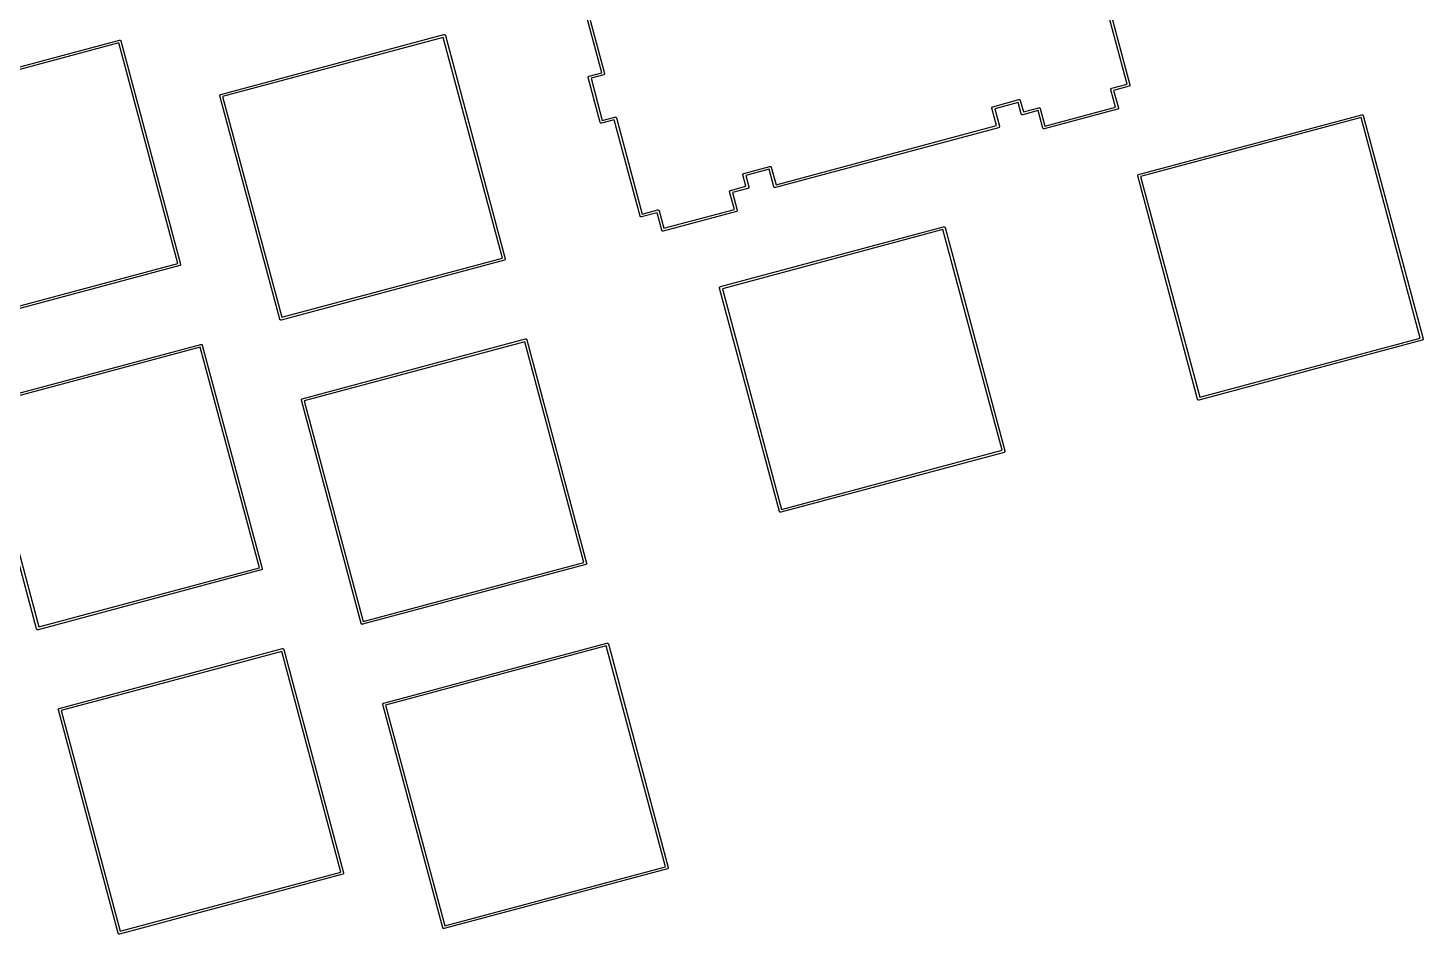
# Model space of a CAD drawing. Extents: x -13 to 326, y -133 to -5.
# Drawn here: x 241.6 to 326, y -105.8 to -51 of the extents above; entities that cross this region are included whole.
import ezdxf

# ---------------------------------------------------------------- set-up
doc = ezdxf.new("R2010")
doc.units = 0
doc.header["$MEASUREMENT"] = 0
doc.layers.add('BLACK', color=7, linetype='CONTINUOUS')

msp = doc.modelspace()

# ---------------------------------------------------------------- linework, layer by layer
at = {"layer": 'BLACK', "linetype": 'CONTINUOUS'}
for p, q in [((308.082, -54.3513), (306.522, -48.5302)), ((306.69, -48.5708), (308.25, -54.3919)), ((276.29, -53.6661), (275.427, -50.4457)), ((275.596, -50.4863), (276.459, -53.7067)), ((253.238, -54.9782), (266.745, -51.3591)), ((266.745, -51.3591), (266.751, -51.3573)), ((266.745, -51.3591), (266.745, -51.3591)), ((266.751, -51.3573), (266.758, -51.3579)), ((266.758, -51.3579), (266.765, -51.3573)), ((266.765, -51.3573), (266.771, -51.3591)), ((266.771, -51.3591), (266.778, -51.3596)), ((266.778, -51.3596), (266.784, -51.3625)), ((266.784, -51.3625), (266.791, -51.3643)), ((266.791, -51.3643), (266.796, -51.3681)), ((266.796, -51.3681), (266.802, -51.371)), ((266.802, -51.371), (266.807, -51.3758)), ((266.807, -51.3758), (266.813, -51.3797)), ((266.813, -51.3797), (266.817, -51.3852)), ((266.817, -51.3852), (266.821, -51.39)), ((266.821, -51.39), (266.824, -51.3961)), ((266.824, -51.3961), (266.828, -51.4017)), ((266.828, -51.4017), (266.83, -51.4082)), ((266.83, -51.4082), (266.83, -51.4082)), ((266.83, -51.4082), (270.449, -64.9151)), ((233.604, -55.3085), (247.111, -51.6893)), ((247.071, -51.858), (233.724, -55.4342)), ((250.647, -65.2048), (247.071, -51.858)), ((247.111, -51.6893), (247.118, -51.6876)), ((247.111, -51.6893), (247.111, -51.6893)), ((247.118, -51.6876), (247.125, -51.6882)), ((247.125, -51.6882), (247.131, -51.6876)), ((247.131, -51.6876), (247.138, -51.6893)), ((247.138, -51.6893), (247.145, -51.6899)), ((247.145, -51.6899), (247.151, -51.6928)), ((247.151, -51.6928), (247.157, -51.6945)), ((247.157, -51.6945), (247.163, -51.6984)), ((247.163, -51.6984), (247.169, -51.7013)), ((247.169, -51.7013), (247.174, -51.7061)), ((247.174, -51.7061), (247.179, -51.71)), ((247.179, -51.71), (247.183, -51.7155)), ((247.183, -51.7155), (247.188, -51.7203)), ((247.188, -51.7203), (247.191, -51.7264)), ((247.191, -51.7264), (247.195, -51.732)), ((247.195, -51.732), (247.196, -51.7385)), ((247.196, -51.7385), (247.196, -51.7385)), ((247.196, -51.7385), (250.816, -65.2454)), ((266.704, -51.5277), (253.357, -55.104)), ((270.28, -64.8745), (266.704, -51.5277)), ((275.472, -53.9368), (275.474, -53.9303)), ((275.473, -53.9435), (275.472, -53.9368)), ((275.472, -53.9503), (275.473, -53.9435)), ((275.474, -53.9568), (275.472, -53.9503)), ((275.474, -53.9303), (275.475, -53.9235)), ((276.201, -56.6685), (275.474, -53.9568)), ((275.474, -53.9568), (275.474, -53.9568)), ((275.475, -53.9235), (275.477, -53.9174)), ((275.477, -53.9174), (275.479, -53.9108)), ((275.479, -53.9108), (275.483, -53.9053)), ((275.483, -53.9053), (275.486, -53.8992)), ((275.486, -53.8992), (275.491, -53.8944)), ((275.491, -53.8944), (275.495, -53.8888)), ((275.495, -53.8888), (275.5, -53.885)), ((275.5, -53.885), (275.505, -53.8802)), ((275.505, -53.8802), (275.511, -53.8773)), ((275.511, -53.8773), (275.517, -53.8734)), ((275.517, -53.8734), (275.523, -53.8717)), ((275.523, -53.8717), (276.29, -53.6661)), ((275.523, -53.8717), (275.523, -53.8717)), ((276.41, -53.7919), (275.643, -53.9974)), ((275.643, -53.9974), (276.326, -56.549)), ((276.416, -53.7902), (276.41, -53.7919)), ((276.41, -53.7919), (276.41, -53.7919)), ((276.422, -53.7863), (276.416, -53.7902)), ((276.428, -53.7834), (276.422, -53.7863)), ((276.433, -53.7786), (276.428, -53.7834)), ((276.438, -53.7747), (276.433, -53.7786)), ((276.442, -53.7692), (276.438, -53.7747)), ((276.447, -53.7644), (276.442, -53.7692)), ((276.45, -53.7583), (276.447, -53.7644)), ((276.454, -53.7527), (276.45, -53.7583)), ((276.455, -53.7462), (276.454, -53.7527)), ((276.458, -53.7401), (276.455, -53.7462)), ((276.459, -53.7333), (276.458, -53.7401)), ((276.459, -53.7067), (276.459, -53.7068)), ((276.459, -53.7068), (276.461, -53.7133)), ((276.461, -53.7268), (276.459, -53.7333)), ((276.461, -53.7133), (276.46, -53.72)), ((276.46, -53.72), (276.461, -53.7268)), ((307.092, -54.6679), (307.094, -54.6614)), ((307.092, -54.6747), (307.092, -54.6679)), ((307.092, -54.6814), (307.092, -54.6747)), ((307.094, -54.688), (307.092, -54.6814)), ((307.094, -54.6547), (307.097, -54.6485)), ((307.094, -54.6614), (307.094, -54.6547)), ((307.378, -55.7494), (307.094, -54.688)), ((307.094, -54.688), (307.094, -54.688)), ((307.097, -54.6485), (307.099, -54.642)), ((307.099, -54.642), (307.103, -54.6364)), ((307.103, -54.6364), (307.106, -54.6303)), ((307.106, -54.6303), (307.11, -54.6255)), ((307.11, -54.6255), (307.114, -54.62)), ((307.114, -54.62), (307.12, -54.6161)), ((307.12, -54.6161), (307.125, -54.6113)), ((307.125, -54.6113), (307.131, -54.6084)), ((307.131, -54.6084), (307.136, -54.6046)), ((307.136, -54.6046), (307.143, -54.6028)), ((307.143, -54.6028), (308.082, -54.3513)), ((307.143, -54.6028), (307.143, -54.6028)), ((308.201, -54.477), (307.262, -54.7286)), ((307.262, -54.7286), (307.547, -55.79)), ((308.208, -54.4753), (308.201, -54.477)), ((308.201, -54.477), (308.201, -54.477)), ((308.213, -54.4714), (308.208, -54.4753)), ((308.219, -54.4685), (308.213, -54.4714)), ((308.224, -54.4637), (308.219, -54.4685)), ((308.23, -54.4599), (308.224, -54.4637)), ((308.233, -54.4543), (308.23, -54.4599)), ((308.238, -54.4495), (308.233, -54.4543)), ((308.241, -54.4434), (308.238, -54.4495)), ((308.245, -54.4379), (308.241, -54.4434)), ((308.247, -54.4313), (308.245, -54.4379)), ((308.25, -54.4252), (308.247, -54.4313)), ((308.25, -54.3919), (308.25, -54.3919)), ((308.25, -54.3919), (308.252, -54.3984)), ((308.252, -54.4119), (308.25, -54.4184)), ((308.25, -54.4184), (308.25, -54.4252)), ((308.252, -54.3984), (308.251, -54.4052)), ((308.251, -54.4052), (308.252, -54.4119)), ((253.187, -55.0433), (253.189, -55.0368)), ((253.188, -55.0501), (253.187, -55.0433)), ((253.187, -55.0568), (253.188, -55.0501)), ((253.189, -55.0634), (253.187, -55.0568)), ((253.189, -55.0301), (253.192, -55.0239)), ((253.189, -55.0368), (253.189, -55.0301)), ((256.808, -68.5702), (253.189, -55.0634)), ((253.189, -55.0634), (253.189, -55.0634)), ((253.192, -55.0239), (253.194, -55.0174)), ((253.194, -55.0174), (253.198, -55.0118)), ((253.198, -55.0118), (253.201, -55.0057)), ((253.201, -55.0057), (253.206, -55.0009)), ((253.206, -55.0009), (253.209, -54.9954)), ((253.209, -54.9954), (253.215, -54.9915)), ((253.215, -54.9915), (253.22, -54.9867)), ((253.22, -54.9867), (253.226, -54.9838)), ((253.226, -54.9838), (253.231, -54.98)), ((253.231, -54.98), (253.238, -54.9782)), ((253.238, -54.9782), (253.238, -54.9782)), ((253.357, -55.104), (256.934, -68.4507)), ((299.947, -55.7158), (301.53, -55.2916)), ((301.489, -55.4603), (300.066, -55.8416)), ((301.675, -56.1537), (301.489, -55.4603)), ((301.53, -55.2916), (301.536, -55.2899)), ((301.53, -55.2916), (301.53, -55.2916)), ((301.536, -55.2899), (301.543, -55.2905)), ((301.543, -55.2905), (301.55, -55.2899)), ((301.55, -55.2899), (301.556, -55.2916)), ((301.556, -55.2916), (301.563, -55.2922)), ((301.563, -55.2922), (301.569, -55.2951)), ((301.569, -55.2951), (301.576, -55.2969)), ((301.576, -55.2969), (301.581, -55.3007)), ((301.581, -55.3007), (301.587, -55.3036)), ((301.587, -55.3036), (301.592, -55.3084)), ((301.592, -55.3084), (301.598, -55.3123)), ((301.598, -55.3123), (301.602, -55.3178)), ((301.602, -55.3178), (301.606, -55.3226)), ((301.606, -55.3226), (301.609, -55.3287)), ((301.609, -55.3287), (301.613, -55.3343)), ((301.613, -55.3343), (301.615, -55.3408)), ((301.615, -55.3408), (301.615, -55.3408)), ((301.615, -55.3408), (301.801, -56.0342)), ((277.053, -56.5122), (276.286, -56.7177)), ((276.326, -56.549), (277.093, -56.3435)), ((278.612, -62.3333), (277.053, -56.5122)), ((277.093, -56.3435), (277.1, -56.3417)), ((277.093, -56.3435), (277.093, -56.3435)), ((277.1, -56.3417), (277.107, -56.3423)), ((277.107, -56.3423), (277.113, -56.3417)), ((277.113, -56.3417), (277.12, -56.3435)), ((277.12, -56.3435), (277.127, -56.3441)), ((277.127, -56.3441), (277.133, -56.3469)), ((277.133, -56.3469), (277.139, -56.3487)), ((277.139, -56.3487), (277.145, -56.3526)), ((277.145, -56.3526), (277.151, -56.3554)), ((277.151, -56.3554), (277.156, -56.3602)), ((277.156, -56.3602), (277.161, -56.3641)), ((277.161, -56.3641), (277.165, -56.3697)), ((277.165, -56.3697), (277.17, -56.3744)), ((277.17, -56.3744), (277.173, -56.3806)), ((277.173, -56.3806), (277.177, -56.3861)), ((277.177, -56.3861), (277.178, -56.3927)), ((277.178, -56.3927), (277.178, -56.3927)), ((277.178, -56.3927), (278.738, -62.2138)), ((299.896, -55.781), (299.897, -55.7744)), ((299.896, -55.7877), (299.896, -55.781)), ((299.896, -55.7945), (299.896, -55.7877)), ((299.897, -55.801), (299.896, -55.7945)), ((299.897, -55.7744), (299.898, -55.7677)), ((300.182, -56.8624), (299.897, -55.801)), ((299.897, -55.801), (299.897, -55.801)), ((299.898, -55.7677), (299.901, -55.7615)), ((299.901, -55.7615), (299.903, -55.755)), ((299.903, -55.755), (299.907, -55.7495)), ((299.907, -55.7495), (299.909, -55.7433)), ((299.909, -55.7433), (299.914, -55.7385)), ((299.914, -55.7385), (299.918, -55.733)), ((299.918, -55.733), (299.924, -55.7291)), ((299.924, -55.7291), (299.928, -55.7243)), ((299.928, -55.7243), (299.935, -55.7215)), ((299.935, -55.7215), (299.94, -55.7176)), ((299.94, -55.7176), (299.947, -55.7158)), ((299.947, -55.7158), (299.947, -55.7158)), ((300.066, -55.8416), (300.351, -56.903)), ((301.677, -56.1602), (301.675, -56.1537)), ((301.675, -56.1537), (301.675, -56.1537)), ((301.681, -56.1658), (301.677, -56.1602)), ((301.683, -56.1719), (301.681, -56.1658)), ((301.688, -56.1767), (301.683, -56.1719)), ((301.692, -56.1823), (301.688, -56.1767)), ((301.698, -56.1861), (301.692, -56.1823)), ((301.702, -56.1909), (301.698, -56.1861)), ((301.709, -56.1938), (301.702, -56.1909)), ((301.714, -56.1977), (301.709, -56.1938)), ((301.721, -56.1994), (301.714, -56.1977)), ((301.727, -56.2023), (301.721, -56.1994)), ((301.734, -56.2029), (301.727, -56.2023)), ((301.74, -56.2046), (301.734, -56.2029)), ((301.747, -56.204), (301.74, -56.2046)), ((301.754, -56.2046), (301.747, -56.204)), ((301.76, -56.2029), (301.754, -56.2046)), ((302.699, -55.9513), (301.76, -56.2029)), ((301.76, -56.2029), (301.76, -56.2029)), ((301.801, -56.0342), (302.739, -55.7827)), ((302.983, -57.0128), (302.699, -55.9513)), ((302.739, -55.7827), (302.746, -55.7809)), ((302.739, -55.7827), (302.739, -55.7827)), ((302.746, -55.7809), (302.753, -55.7815)), ((302.753, -55.7815), (302.759, -55.7809)), ((302.759, -55.7809), (302.766, -55.7827)), ((302.766, -55.7827), (302.773, -55.7833)), ((302.773, -55.7833), (302.779, -55.7861)), ((302.779, -55.7861), (302.785, -55.7879)), ((302.785, -55.7879), (302.791, -55.7918)), ((302.791, -55.7918), (302.797, -55.7946)), ((302.797, -55.7946), (302.802, -55.7994)), ((302.802, -55.7994), (302.807, -55.8033)), ((302.807, -55.8033), (302.811, -55.8088)), ((302.811, -55.8088), (302.816, -55.8136)), ((302.816, -55.8136), (302.819, -55.8198)), ((302.819, -55.8198), (302.823, -55.8253)), ((302.823, -55.8253), (302.825, -55.8319)), ((302.825, -55.8319), (302.825, -55.8319)), ((302.825, -55.8319), (303.109, -56.8933)), ((307.498, -55.8752), (303.068, -57.0619)), ((303.109, -56.8933), (307.378, -55.7494)), ((307.504, -55.8734), (307.498, -55.8752)), ((307.498, -55.8752), (307.498, -55.8752)), ((307.51, -55.8695), (307.504, -55.8734)), ((307.516, -55.8667), (307.51, -55.8695)), ((307.521, -55.8619), (307.516, -55.8667)), ((307.526, -55.858), (307.521, -55.8619)), ((307.53, -55.8525), (307.526, -55.858)), ((307.535, -55.8477), (307.53, -55.8525)), ((307.538, -55.8415), (307.535, -55.8477)), ((307.541, -55.836), (307.538, -55.8415)), ((307.543, -55.8294), (307.541, -55.836)), ((307.546, -55.8233), (307.543, -55.8294)), ((307.547, -55.8166), (307.546, -55.8233)), ((307.547, -55.79), (307.547, -55.79)), ((307.547, -55.79), (307.548, -55.7965)), ((307.548, -55.81), (307.547, -55.8166)), ((307.548, -55.7965), (307.548, -55.8033)), ((307.548, -55.8033), (307.548, -55.81)), ((308.771, -59.8202), (322.278, -56.2011)), ((322.237, -56.3697), (308.89, -59.946)), ((325.813, -69.7165), (322.237, -56.3697)), ((322.278, -56.2011), (322.284, -56.1993)), ((322.278, -56.2011), (322.278, -56.2011)), ((322.284, -56.1993), (322.291, -56.1999)), ((322.291, -56.1999), (322.298, -56.1993)), ((322.298, -56.1993), (322.304, -56.2011)), ((322.304, -56.2011), (322.311, -56.2016)), ((322.311, -56.2016), (322.317, -56.2045)), ((322.317, -56.2045), (322.324, -56.2063)), ((322.324, -56.2063), (322.329, -56.2101)), ((322.329, -56.2101), (322.335, -56.213)), ((322.335, -56.213), (322.34, -56.2178)), ((322.34, -56.2178), (322.346, -56.2217)), ((322.346, -56.2217), (322.35, -56.2272)), ((322.35, -56.2272), (322.354, -56.232)), ((322.354, -56.232), (322.357, -56.2381)), ((322.357, -56.2381), (322.361, -56.2437)), ((322.361, -56.2437), (322.363, -56.2502)), ((322.363, -56.2502), (322.363, -56.2502)), ((322.363, -56.2502), (325.982, -69.7571)), ((276.202, -56.675), (276.201, -56.6685)), ((276.201, -56.6685), (276.201, -56.6685)), ((276.206, -56.6806), (276.202, -56.675)), ((276.209, -56.6867), (276.206, -56.6806)), ((276.214, -56.6915), (276.209, -56.6867)), ((276.218, -56.6971), (276.214, -56.6915)), ((276.223, -56.7009), (276.218, -56.6971)), ((276.228, -56.7057), (276.223, -56.7009)), ((276.234, -56.7086), (276.228, -56.7057)), ((276.24, -56.7125), (276.234, -56.7086)), ((276.246, -56.7142), (276.24, -56.7125)), ((276.252, -56.7171), (276.246, -56.7142)), ((276.259, -56.7177), (276.252, -56.7171)), ((276.266, -56.7194), (276.259, -56.7177)), ((276.272, -56.7188), (276.266, -56.7194)), ((276.279, -56.7194), (276.272, -56.7188)), ((276.286, -56.7177), (276.279, -56.7194)), ((276.286, -56.7177), (276.286, -56.7177)), ((300.301, -56.9882), (286.795, -60.6073)), ((286.835, -60.4387), (300.182, -56.8624)), ((300.308, -56.9864), (300.301, -56.9882)), ((300.301, -56.9882), (300.301, -56.9882)), ((300.313, -56.9825), (300.308, -56.9864)), ((300.32, -56.9797), (300.313, -56.9825)), ((300.324, -56.9749), (300.32, -56.9797)), ((300.33, -56.971), (300.324, -56.9749)), ((300.334, -56.9655), (300.33, -56.971)), ((300.339, -56.9607), (300.334, -56.9655)), ((300.341, -56.9545), (300.339, -56.9607)), ((300.345, -56.949), (300.341, -56.9545)), ((300.347, -56.9425), (300.345, -56.949)), ((300.35, -56.9363), (300.347, -56.9425)), ((300.351, -56.9296), (300.35, -56.9363)), ((300.351, -56.903), (300.351, -56.903)), ((300.351, -56.903), (300.352, -56.9096)), ((300.352, -56.923), (300.351, -56.9296)), ((300.352, -56.9096), (300.352, -56.9163)), ((300.352, -56.9163), (300.352, -56.923)), ((302.985, -57.0193), (302.983, -57.0128)), ((302.983, -57.0128), (302.983, -57.0128)), ((302.989, -57.0248), (302.985, -57.0193)), ((302.992, -57.031), (302.989, -57.0248)), ((302.997, -57.0358), (302.992, -57.031)), ((303, -57.0413), (302.997, -57.0358)), ((303.006, -57.0452), (303, -57.0413)), ((303.011, -57.05), (303.006, -57.0452)), ((303.017, -57.0528), (303.011, -57.05)), ((303.022, -57.0567), (303.017, -57.0528)), ((303.029, -57.0585), (303.022, -57.0567)), ((303.035, -57.0613), (303.029, -57.0585)), ((303.042, -57.0619), (303.035, -57.0613)), ((303.048, -57.0637), (303.042, -57.0619)), ((303.055, -57.0631), (303.048, -57.0637)), ((303.062, -57.0637), (303.055, -57.0631)), ((303.068, -57.0619), (303.062, -57.0637)), ((303.068, -57.0619), (303.068, -57.0619)), ((284.832, -59.8174), (284.833, -59.8109)), ((284.832, -59.8241), (284.832, -59.8174)), ((284.832, -59.8309), (284.832, -59.8241)), ((284.833, -59.8374), (284.832, -59.8309)), ((284.833, -59.8109), (284.834, -59.8041)), ((285.019, -60.5308), (284.833, -59.8374)), ((284.833, -59.8374), (284.833, -59.8374)), ((284.834, -59.8041), (284.837, -59.798)), ((284.837, -59.798), (284.838, -59.7914)), ((284.838, -59.7914), (284.842, -59.7859)), ((284.842, -59.7859), (284.845, -59.7798)), ((284.845, -59.7798), (284.85, -59.775)), ((284.85, -59.775), (284.854, -59.7694)), ((284.854, -59.7694), (284.859, -59.7656)), ((284.859, -59.7656), (284.864, -59.7608)), ((284.864, -59.7608), (284.87, -59.7579)), ((284.87, -59.7579), (284.876, -59.754)), ((284.876, -59.754), (284.882, -59.7523)), ((284.882, -59.7523), (286.466, -59.3281)), ((284.882, -59.7523), (284.882, -59.7523)), ((286.425, -59.4967), (285.002, -59.878)), ((285.002, -59.878), (285.188, -60.5714)), ((286.709, -60.5582), (286.425, -59.4967)), ((286.466, -59.3281), (286.472, -59.3263)), ((286.466, -59.3281), (286.466, -59.3281)), ((286.472, -59.3263), (286.479, -59.3269)), ((286.479, -59.3269), (286.486, -59.3263)), ((286.486, -59.3263), (286.492, -59.3281)), ((286.492, -59.3281), (286.499, -59.3287)), ((286.499, -59.3287), (286.505, -59.3315)), ((286.505, -59.3315), (286.512, -59.3333)), ((286.512, -59.3333), (286.517, -59.3372)), ((286.517, -59.3372), (286.523, -59.34)), ((286.523, -59.34), (286.528, -59.3448)), ((286.528, -59.3448), (286.534, -59.3487)), ((286.534, -59.3487), (286.537, -59.3542)), ((286.537, -59.3542), (286.542, -59.359)), ((286.542, -59.359), (286.545, -59.3652)), ((286.545, -59.3652), (286.549, -59.3707)), ((286.549, -59.3707), (286.551, -59.3773)), ((286.551, -59.3773), (286.551, -59.3773)), ((286.551, -59.3773), (286.835, -60.4387)), ((308.72, -59.8853), (308.722, -59.8788)), ((308.721, -59.8921), (308.72, -59.8853)), ((308.72, -59.8988), (308.721, -59.8921)), ((308.722, -59.9054), (308.72, -59.8988)), ((308.722, -59.8721), (308.725, -59.8659)), ((308.722, -59.8788), (308.722, -59.8721)), ((312.341, -73.4122), (308.722, -59.9054)), ((308.722, -59.9054), (308.722, -59.9054)), ((308.725, -59.8659), (308.727, -59.8594)), ((308.727, -59.8594), (308.731, -59.8538)), ((308.731, -59.8538), (308.734, -59.8477)), ((308.734, -59.8477), (308.738, -59.8429)), ((308.738, -59.8429), (308.742, -59.8374)), ((308.742, -59.8374), (308.748, -59.8335)), ((308.748, -59.8335), (308.753, -59.8287)), ((308.753, -59.8287), (308.759, -59.8258)), ((308.759, -59.8258), (308.764, -59.822)), ((308.764, -59.822), (308.771, -59.8202)), ((308.771, -59.8202), (308.771, -59.8202)), ((284.08, -60.7824), (285.019, -60.5308)), ((285.139, -60.6566), (284.2, -60.9081)), ((285.145, -60.6548), (285.139, -60.6566)), ((285.139, -60.6566), (285.139, -60.6566)), ((285.151, -60.651), (285.145, -60.6548)), ((285.157, -60.6481), (285.151, -60.651)), ((285.162, -60.6433), (285.157, -60.6481)), ((285.167, -60.6394), (285.162, -60.6433)), ((285.171, -60.6339), (285.167, -60.6394)), ((285.176, -60.6291), (285.171, -60.6339)), ((285.179, -60.623), (285.176, -60.6291)), ((285.183, -60.6174), (285.179, -60.623)), ((285.184, -60.6109), (285.183, -60.6174)), ((285.187, -60.6047), (285.184, -60.6109)), ((285.188, -60.598), (285.187, -60.6047)), ((285.188, -60.5714), (285.188, -60.5714)), ((285.188, -60.5714), (285.189, -60.578)), ((285.189, -60.5915), (285.188, -60.598)), ((285.189, -60.578), (285.189, -60.5847)), ((285.189, -60.5847), (285.189, -60.5915)), ((286.711, -60.5647), (286.709, -60.5582)), ((286.709, -60.5582), (286.709, -60.5582)), ((286.715, -60.5702), (286.711, -60.5647)), ((286.718, -60.5764), (286.715, -60.5702)), ((286.723, -60.5812), (286.718, -60.5764)), ((286.727, -60.5867), (286.723, -60.5812)), ((286.732, -60.5906), (286.727, -60.5867)), ((286.737, -60.5954), (286.732, -60.5906)), ((286.743, -60.5982), (286.737, -60.5954)), ((286.749, -60.6021), (286.743, -60.5982)), ((286.755, -60.6039), (286.749, -60.6021)), ((286.761, -60.6067), (286.755, -60.6039)), ((286.768, -60.6073), (286.761, -60.6067)), ((286.774, -60.6091), (286.768, -60.6073)), ((286.781, -60.6085), (286.774, -60.6091)), ((286.788, -60.6091), (286.781, -60.6085)), ((286.795, -60.6073), (286.788, -60.6091)), ((286.795, -60.6073), (286.795, -60.6073)), ((308.89, -59.946), (312.467, -73.2927)), ((284.029, -60.8475), (284.031, -60.841)), ((284.03, -60.8543), (284.029, -60.8475)), ((284.029, -60.861), (284.03, -60.8543)), ((284.031, -60.8675), (284.029, -60.861)), ((284.031, -60.841), (284.032, -60.8342)), ((284.316, -61.929), (284.031, -60.8675)), ((284.031, -60.8675), (284.031, -60.8675)), ((284.032, -60.8342), (284.035, -60.8281)), ((284.035, -60.8281), (284.036, -60.8216)), ((284.036, -60.8216), (284.04, -60.816)), ((284.04, -60.816), (284.043, -60.8099)), ((284.043, -60.8099), (284.048, -60.8051)), ((284.048, -60.8051), (284.052, -60.7995)), ((284.052, -60.7995), (284.057, -60.7957)), ((284.057, -60.7957), (284.062, -60.7909)), ((284.062, -60.7909), (284.068, -60.788)), ((284.068, -60.788), (284.074, -60.7841)), ((284.074, -60.7841), (284.08, -60.7824)), ((284.08, -60.7824), (284.08, -60.7824)), ((284.2, -60.9081), (284.484, -61.9696)), ((278.614, -62.3398), (278.612, -62.3333)), ((278.612, -62.3333), (278.612, -62.3333)), ((278.618, -62.3453), (278.614, -62.3398)), ((278.621, -62.3515), (278.618, -62.3453)), ((278.626, -62.3563), (278.621, -62.3515)), ((278.63, -62.3618), (278.626, -62.3563)), ((278.635, -62.3657), (278.63, -62.3618)), ((278.64, -62.3705), (278.635, -62.3657)), ((278.646, -62.3734), (278.64, -62.3705)), ((278.652, -62.3772), (278.646, -62.3734)), ((278.658, -62.379), (278.652, -62.3772)), ((278.664, -62.3818), (278.658, -62.379)), ((278.671, -62.3824), (278.664, -62.3818)), ((278.678, -62.3842), (278.671, -62.3824)), ((278.684, -62.3836), (278.678, -62.3842)), ((278.691, -62.3842), (278.684, -62.3836)), ((278.698, -62.3824), (278.691, -62.3842)), ((279.636, -62.1309), (278.698, -62.3824)), ((278.698, -62.3824), (278.698, -62.3824)), ((278.738, -62.2138), (279.677, -61.9622)), ((279.921, -63.1923), (279.636, -62.1309)), ((279.677, -61.9622), (279.684, -61.9605)), ((279.677, -61.9622), (279.677, -61.9622)), ((279.684, -61.9605), (279.69, -61.9611)), ((279.69, -61.9611), (279.697, -61.9605)), ((279.697, -61.9605), (279.704, -61.9622)), ((279.704, -61.9622), (279.71, -61.9628)), ((279.71, -61.9628), (279.716, -61.9657)), ((279.716, -61.9657), (279.723, -61.9674)), ((279.723, -61.9674), (279.729, -61.9713)), ((279.729, -61.9713), (279.735, -61.9742)), ((279.735, -61.9742), (279.739, -61.979)), ((279.739, -61.979), (279.745, -61.9829)), ((279.745, -61.9829), (279.749, -61.9884)), ((279.749, -61.9884), (279.754, -61.9932)), ((279.754, -61.9932), (279.757, -61.9993)), ((279.757, -61.9993), (279.76, -62.0049)), ((279.76, -62.0049), (279.762, -62.0114)), ((279.762, -62.0114), (279.762, -62.0114)), ((279.762, -62.0114), (280.047, -63.0728)), ((284.435, -62.0547), (280.006, -63.2415)), ((280.047, -63.0728), (284.316, -61.929)), ((284.442, -62.053), (284.435, -62.0547)), ((284.435, -62.0547), (284.435, -62.0547)), ((284.447, -62.0491), (284.442, -62.053)), ((284.453, -62.0462), (284.447, -62.0491)), ((284.458, -62.0414), (284.453, -62.0462)), ((284.464, -62.0376), (284.458, -62.0414)), ((284.467, -62.032), (284.464, -62.0376)), ((284.472, -62.0272), (284.467, -62.032)), ((284.475, -62.0211), (284.472, -62.0272)), ((284.479, -62.0155), (284.475, -62.0211)), ((284.481, -62.009), (284.479, -62.0155)), ((284.484, -62.0029), (284.481, -62.009)), ((284.484, -61.9696), (284.484, -61.9696)), ((284.484, -61.9696), (284.486, -61.9761)), ((284.486, -61.9896), (284.484, -61.9961)), ((284.484, -61.9961), (284.484, -62.0029)), ((284.486, -61.9761), (284.485, -61.9828)), ((284.485, -61.9828), (284.486, -61.9896)), ((279.923, -63.1989), (279.921, -63.1923)), ((279.921, -63.1923), (279.921, -63.1923)), ((279.926, -63.2044), (279.923, -63.1989)), ((279.929, -63.2105), (279.926, -63.2044)), ((279.934, -63.2153), (279.929, -63.2105)), ((279.938, -63.2209), (279.934, -63.2153)), ((279.944, -63.2248), (279.938, -63.2209)), ((279.948, -63.2295), (279.944, -63.2248)), ((279.954, -63.2324), (279.948, -63.2295)), ((279.96, -63.2363), (279.954, -63.2324)), ((279.967, -63.238), (279.96, -63.2363)), ((279.973, -63.2409), (279.967, -63.238)), ((279.979, -63.2415), (279.973, -63.2409)), ((279.986, -63.2432), (279.979, -63.2415)), ((279.993, -63.2427), (279.986, -63.2432)), ((279.999, -63.2432), (279.993, -63.2427)), ((280.006, -63.2415), (279.999, -63.2432)), ((280.006, -63.2415), (280.006, -63.2415)), ((283.47, -66.5997), (296.977, -62.9805)), ((296.936, -63.1492), (283.589, -66.7254)), ((300.512, -76.4959), (296.936, -63.1492)), ((296.977, -62.9805), (296.983, -62.9787)), ((296.977, -62.9805), (296.977, -62.9805)), ((296.983, -62.9787), (296.99, -62.9793)), ((296.99, -62.9793), (296.997, -62.9787)), ((296.997, -62.9787), (297.003, -62.9805)), ((297.003, -62.9805), (297.01, -62.9811)), ((297.01, -62.9811), (297.016, -62.984)), ((297.016, -62.984), (297.022, -62.9857)), ((297.022, -62.9857), (297.028, -62.9896)), ((297.028, -62.9896), (297.034, -62.9924)), ((297.034, -62.9924), (297.039, -62.9972)), ((297.039, -62.9972), (297.045, -63.0011)), ((297.045, -63.0011), (297.048, -63.0067)), ((297.048, -63.0067), (297.053, -63.0114)), ((297.053, -63.0114), (297.056, -63.0176)), ((297.056, -63.0176), (297.06, -63.0231)), ((297.06, -63.0231), (297.062, -63.0297)), ((297.062, -63.0297), (297.062, -63.0297)), ((297.062, -63.0297), (300.681, -76.5365)), ((256.934, -68.4507), (270.28, -64.8745)), ((270.412, -64.9946), (270.406, -64.9985)), ((270.418, -64.9918), (270.412, -64.9946)), ((270.423, -64.987), (270.418, -64.9918)), ((270.428, -64.9831), (270.423, -64.987)), ((270.432, -64.9775), (270.428, -64.9831)), ((270.437, -64.9727), (270.432, -64.9775)), ((270.44, -64.9666), (270.437, -64.9727)), ((270.444, -64.9611), (270.44, -64.9666)), ((270.446, -64.9545), (270.444, -64.9611)), ((270.449, -64.9484), (270.446, -64.9545)), ((270.449, -64.9151), (270.449, -64.9151)), ((270.449, -64.9151), (270.451, -64.9216)), ((270.451, -64.9351), (270.449, -64.9416)), ((270.449, -64.9416), (270.449, -64.9484)), ((270.451, -64.9216), (270.45, -64.9284)), ((270.45, -64.9284), (270.451, -64.9351)), ((250.766, -65.3305), (237.26, -68.9497)), ((237.3, -68.781), (250.647, -65.2048)), ((250.773, -65.3288), (250.766, -65.3305)), ((250.766, -65.3305), (250.766, -65.3305)), ((250.778, -65.3249), (250.773, -65.3288)), ((250.785, -65.322), (250.778, -65.3249)), ((250.789, -65.3172), (250.785, -65.322)), ((250.795, -65.3134), (250.789, -65.3172)), ((250.799, -65.3078), (250.795, -65.3134)), ((250.804, -65.303), (250.799, -65.3078)), ((250.807, -65.2969), (250.804, -65.303)), ((250.81, -65.2913), (250.807, -65.2969)), ((250.812, -65.2848), (250.81, -65.2913)), ((250.815, -65.2787), (250.812, -65.2848)), ((250.816, -65.2719), (250.815, -65.2787)), ((250.816, -65.2454), (250.816, -65.2454)), ((250.816, -65.2454), (250.817, -65.2519)), ((250.817, -65.2654), (250.816, -65.2719)), ((250.817, -65.2519), (250.817, -65.2586)), ((250.817, -65.2586), (250.817, -65.2654)), ((270.4, -65.0002), (256.893, -68.6194)), ((270.406, -64.9985), (270.4, -65.0002)), ((270.4, -65.0002), (270.4, -65.0002)), ((283.419, -66.6648), (283.42, -66.6582)), ((283.419, -66.6715), (283.419, -66.6648)), ((283.419, -66.6783), (283.419, -66.6715)), ((283.42, -66.6848), (283.419, -66.6783)), ((283.42, -66.6582), (283.421, -66.6515)), ((283.421, -66.6515), (283.424, -66.6454)), ((283.424, -66.6454), (283.426, -66.6388)), ((283.426, -66.6388), (283.43, -66.6333)), ((283.43, -66.6333), (283.432, -66.6272)), ((283.432, -66.6272), (283.437, -66.6224)), ((283.437, -66.6224), (283.441, -66.6168)), ((283.441, -66.6168), (283.447, -66.6129)), ((283.447, -66.6129), (283.451, -66.6081)), ((283.451, -66.6081), (283.458, -66.6053)), ((283.458, -66.6053), (283.463, -66.6014)), ((283.463, -66.6014), (283.47, -66.5997)), ((283.47, -66.5997), (283.47, -66.5997)), ((287.04, -80.1917), (283.42, -66.6848)), ((283.42, -66.6848), (283.42, -66.6848)), ((283.589, -66.7254), (287.165, -80.0722)), ((256.81, -68.5768), (256.808, -68.5702)), ((256.808, -68.5702), (256.808, -68.5702)), ((256.814, -68.5823), (256.81, -68.5768)), ((256.816, -68.5884), (256.814, -68.5823)), ((256.821, -68.5932), (256.816, -68.5884)), ((256.825, -68.5988), (256.821, -68.5932)), ((256.831, -68.6027), (256.825, -68.5988)), ((256.835, -68.6075), (256.831, -68.6027)), ((256.842, -68.6103), (256.835, -68.6075)), ((256.847, -68.6142), (256.842, -68.6103)), ((256.854, -68.6159), (256.847, -68.6142)), ((256.86, -68.6188), (256.854, -68.6159)), ((256.867, -68.6194), (256.86, -68.6188)), ((256.873, -68.6212), (256.867, -68.6194)), ((256.88, -68.6206), (256.873, -68.6212)), ((256.887, -68.6211), (256.88, -68.6206)), ((256.893, -68.6194), (256.887, -68.6211)), ((256.893, -68.6194), (256.893, -68.6194)), ((258.168, -73.3791), (271.675, -69.7599)), ((271.635, -69.9286), (258.288, -73.5049)), ((275.211, -83.2754), (271.635, -69.9286)), ((271.675, -69.7599), (271.682, -69.7582)), ((271.675, -69.7599), (271.675, -69.7599)), ((271.682, -69.7582), (271.689, -69.7588)), ((271.689, -69.7588), (271.695, -69.7582)), ((271.695, -69.7582), (271.702, -69.7599)), ((271.702, -69.7599), (271.709, -69.7605)), ((271.709, -69.7605), (271.715, -69.7634)), ((271.715, -69.7634), (271.721, -69.7651)), ((271.721, -69.7651), (271.727, -69.769)), ((271.727, -69.769), (271.733, -69.7719)), ((271.733, -69.7719), (271.738, -69.7767)), ((271.738, -69.7767), (271.743, -69.7806)), ((271.743, -69.7806), (271.747, -69.7861)), ((271.747, -69.7861), (271.752, -69.7909)), ((271.752, -69.7909), (271.755, -69.797)), ((271.755, -69.797), (271.759, -69.8026)), ((271.759, -69.8026), (271.76, -69.8091)), ((271.76, -69.8091), (271.76, -69.8091)), ((271.76, -69.8091), (275.38, -83.316)), ((325.933, -69.8422), (312.426, -73.4614)), ((312.467, -73.2927), (325.813, -69.7165)), ((325.939, -69.8405), (325.933, -69.8422)), ((325.933, -69.8422), (325.933, -69.8422)), ((325.945, -69.8366), (325.939, -69.8405)), ((325.951, -69.8338), (325.945, -69.8366)), ((325.956, -69.829), (325.951, -69.8338)), ((325.961, -69.8251), (325.956, -69.829)), ((325.965, -69.8195), (325.961, -69.8251)), ((325.97, -69.8148), (325.965, -69.8195)), ((325.973, -69.8086), (325.97, -69.8148)), ((325.977, -69.8031), (325.973, -69.8086)), ((325.979, -69.7965), (325.977, -69.8031)), ((325.981, -69.7904), (325.979, -69.7965)), ((325.982, -69.7837), (325.981, -69.7904)), ((325.982, -69.7571), (325.982, -69.7571)), ((325.982, -69.7571), (325.984, -69.7636)), ((325.984, -69.7771), (325.982, -69.7837)), ((325.984, -69.7636), (325.983, -69.7704)), ((325.983, -69.7704), (325.984, -69.7771)), ((238.535, -73.7094), (252.042, -70.0902)), ((252.001, -70.2589), (238.654, -73.8351)), ((255.577, -83.6057), (252.001, -70.2589)), ((252.042, -70.0902), (252.048, -70.0885)), ((252.042, -70.0902), (252.042, -70.0902)), ((252.048, -70.0885), (252.055, -70.0891)), ((252.055, -70.0891), (252.062, -70.0885)), ((252.062, -70.0885), (252.068, -70.0902)), ((252.068, -70.0902), (252.075, -70.0908)), ((252.075, -70.0908), (252.081, -70.0937)), ((252.081, -70.0937), (252.088, -70.0954)), ((252.088, -70.0954), (252.093, -70.0993)), ((252.093, -70.0993), (252.099, -70.1022)), ((252.099, -70.1022), (252.104, -70.107)), ((252.104, -70.107), (252.11, -70.1108)), ((252.11, -70.1108), (252.114, -70.1164)), ((252.114, -70.1164), (252.118, -70.1212)), ((252.118, -70.1212), (252.121, -70.1273)), ((252.121, -70.1273), (252.125, -70.1329)), ((252.125, -70.1329), (252.127, -70.1394)), ((252.127, -70.1394), (252.127, -70.1394)), ((252.127, -70.1394), (255.746, -83.6462)), ((258.119, -73.4377), (258.12, -73.4309)), ((258.12, -73.4309), (258.123, -73.4248)), ((258.123, -73.4248), (258.124, -73.4183)), ((258.124, -73.4183), (258.128, -73.4127)), ((258.128, -73.4127), (258.131, -73.4066)), ((258.131, -73.4066), (258.136, -73.4018)), ((258.136, -73.4018), (258.14, -73.3963)), ((258.14, -73.3963), (258.145, -73.3924)), ((258.145, -73.3924), (258.15, -73.3876)), ((258.15, -73.3876), (258.156, -73.3847)), ((258.156, -73.3847), (258.162, -73.3808)), ((258.162, -73.3808), (258.168, -73.3791)), ((258.168, -73.3791), (258.168, -73.3791)), ((312.343, -73.4188), (312.341, -73.4122)), ((312.341, -73.4122), (312.341, -73.4122)), ((312.346, -73.4243), (312.343, -73.4188)), ((312.349, -73.4305), (312.346, -73.4243)), ((312.354, -73.4352), (312.349, -73.4305)), ((312.358, -73.4408), (312.354, -73.4352)), ((242.105, -87.3014), (238.486, -73.7945)), ((238.654, -73.8351), (242.231, -87.1819)), ((258.118, -73.4442), (258.119, -73.4377)), ((258.118, -73.451), (258.118, -73.4442)), ((258.118, -73.4577), (258.118, -73.451)), ((258.119, -73.4643), (258.118, -73.4577)), ((261.738, -86.9711), (258.119, -73.4643)), ((258.119, -73.4643), (258.119, -73.4643)), ((258.288, -73.5049), (261.864, -86.8516)), ((312.364, -73.4447), (312.358, -73.4408)), ((312.368, -73.4495), (312.364, -73.4447)), ((312.374, -73.4523), (312.368, -73.4495)), ((312.38, -73.4562), (312.374, -73.4523)), ((312.387, -73.4579), (312.38, -73.4562)), ((312.393, -73.4608), (312.387, -73.4579)), ((312.399, -73.4614), (312.393, -73.4608)), ((312.406, -73.4632), (312.399, -73.4614)), ((312.413, -73.4626), (312.406, -73.4632)), ((312.419, -73.4632), (312.413, -73.4626)), ((312.426, -73.4614), (312.419, -73.4632)), ((312.426, -73.4614), (312.426, -73.4614)), ((300.632, -76.6217), (287.125, -80.2408)), ((287.165, -80.0722), (300.512, -76.4959)), ((300.638, -76.6199), (300.632, -76.6217)), ((300.632, -76.6217), (300.632, -76.6217)), ((300.644, -76.6161), (300.638, -76.6199)), ((300.65, -76.6132), (300.644, -76.6161)), ((300.655, -76.6084), (300.65, -76.6132)), ((300.66, -76.6045), (300.655, -76.6084)), ((300.664, -76.599), (300.66, -76.6045)), ((300.669, -76.5942), (300.664, -76.599)), ((300.672, -76.5881), (300.669, -76.5942)), ((300.676, -76.5825), (300.672, -76.5881)), ((300.677, -76.576), (300.676, -76.5825)), ((300.68, -76.5698), (300.677, -76.576)), ((300.681, -76.5631), (300.68, -76.5698)), ((300.681, -76.5365), (300.681, -76.5365)), ((300.681, -76.5365), (300.683, -76.5431)), ((300.683, -76.5566), (300.681, -76.5631)), ((300.683, -76.5431), (300.682, -76.5498)), ((300.682, -76.5498), (300.683, -76.5566)), ((287.041, -80.1982), (287.04, -80.1917)), ((287.04, -80.1917), (287.04, -80.1917)), ((287.045, -80.2038), (287.041, -80.1982)), ((287.048, -80.2099), (287.045, -80.2038)), ((287.053, -80.2147), (287.048, -80.2099)), ((287.057, -80.2202), (287.053, -80.2147)), ((287.062, -80.2241), (287.057, -80.2202)), ((287.067, -80.2289), (287.062, -80.2241)), ((287.073, -80.2318), (287.067, -80.2289)), ((287.079, -80.2356), (287.073, -80.2318)), ((287.085, -80.2374), (287.079, -80.2356)), ((287.091, -80.2403), (287.085, -80.2374)), ((287.098, -80.2408), (287.091, -80.2403)), ((287.105, -80.2426), (287.098, -80.2408)), ((287.112, -80.242), (287.105, -80.2426)), ((287.118, -80.2426), (287.112, -80.242)), ((287.125, -80.2408), (287.118, -80.2426)), ((287.125, -80.2408), (287.125, -80.2408)), ((275.33, -83.4011), (261.824, -87.0203)), ((261.864, -86.8516), (275.211, -83.2754)), ((275.337, -83.3994), (275.33, -83.4011)), ((275.33, -83.4011), (275.33, -83.4011)), ((275.343, -83.3955), (275.337, -83.3994)), ((275.349, -83.3926), (275.343, -83.3955)), ((275.353, -83.3878), (275.349, -83.3926)), ((275.359, -83.384), (275.353, -83.3878)), ((275.363, -83.3784), (275.359, -83.384)), ((275.368, -83.3736), (275.363, -83.3784)), ((275.371, -83.3675), (275.368, -83.3736)), ((275.374, -83.362), (275.371, -83.3675)), ((275.376, -83.3554), (275.374, -83.362)), ((275.379, -83.3493), (275.376, -83.3554)), ((275.38, -83.3425), (275.379, -83.3493)), ((275.38, -83.316), (275.38, -83.316)), ((275.38, -83.316), (275.381, -83.3225)), ((275.381, -83.336), (275.38, -83.3425)), ((275.381, -83.3225), (275.381, -83.3292)), ((275.381, -83.3292), (275.381, -83.336)), ((255.697, -83.7314), (242.19, -87.3506)), ((242.231, -87.1819), (255.577, -83.6057)), ((255.703, -83.7297), (255.697, -83.7314)), ((255.697, -83.7314), (255.697, -83.7314)), ((255.709, -83.7258), (255.703, -83.7297)), ((255.715, -83.7229), (255.709, -83.7258)), ((255.72, -83.7181), (255.715, -83.7229)), ((255.725, -83.7142), (255.72, -83.7181)), ((255.729, -83.7087), (255.725, -83.7142)), ((255.734, -83.7039), (255.729, -83.7087)), ((255.737, -83.6978), (255.734, -83.7039)), ((255.741, -83.6922), (255.737, -83.6978)), ((255.743, -83.6857), (255.741, -83.6922)), ((255.746, -83.6796), (255.743, -83.6857)), ((255.746, -83.6462), (255.746, -83.6463)), ((255.746, -83.6463), (255.748, -83.6528)), ((255.748, -83.6663), (255.746, -83.6728)), ((255.746, -83.6728), (255.746, -83.6796)), ((255.748, -83.6528), (255.747, -83.6595)), ((255.747, -83.6595), (255.748, -83.6663)), ((242.107, -87.3079), (242.105, -87.3014)), ((242.105, -87.3014), (242.105, -87.3014)), ((242.111, -87.3135), (242.107, -87.3079)), ((242.113, -87.3196), (242.111, -87.3135)), ((242.118, -87.3244), (242.113, -87.3196)), ((242.122, -87.3299), (242.118, -87.3244)), ((242.128, -87.3338), (242.122, -87.3299)), ((242.132, -87.3386), (242.128, -87.3338)), ((242.139, -87.3415), (242.132, -87.3386)), ((242.144, -87.3454), (242.139, -87.3415)), ((242.151, -87.3471), (242.144, -87.3454)), ((242.157, -87.35), (242.151, -87.3471)), ((242.164, -87.3506), (242.157, -87.35)), ((242.17, -87.3523), (242.164, -87.3506)), ((242.177, -87.3517), (242.17, -87.3523)), ((242.184, -87.3523), (242.177, -87.3517)), ((242.19, -87.3506), (242.184, -87.3523)), ((242.19, -87.3506), (242.19, -87.3506)), ((261.74, -86.9777), (261.738, -86.9711)), ((261.738, -86.9711), (261.738, -86.9711)), ((261.744, -86.9832), (261.74, -86.9777)), ((261.747, -86.9893), (261.744, -86.9832)), ((261.752, -86.9941), (261.747, -86.9893)), ((261.756, -86.9997), (261.752, -86.9941)), ((261.761, -87.0035), (261.756, -86.9997)), ((261.766, -87.0083), (261.761, -87.0035)), ((261.772, -87.0112), (261.766, -87.0083)), ((261.778, -87.0151), (261.772, -87.0112)), ((261.784, -87.0168), (261.778, -87.0151)), ((261.79, -87.0197), (261.784, -87.0168)), ((261.797, -87.0203), (261.79, -87.0197)), ((261.804, -87.022), (261.797, -87.0203)), ((261.81, -87.0214), (261.804, -87.022)), ((261.817, -87.022), (261.81, -87.0214)), ((261.824, -87.0203), (261.817, -87.022)), ((261.824, -87.0203), (261.824, -87.0203)), ((243.465, -92.1103), (256.972, -88.4911)), ((256.972, -88.4911), (256.979, -88.4894)), ((256.972, -88.4911), (256.972, -88.4911)), ((256.979, -88.4894), (256.986, -88.4899)), ((256.986, -88.4899), (256.992, -88.4894)), ((256.992, -88.4894), (256.999, -88.4911)), ((256.999, -88.4911), (257.006, -88.4917)), ((257.006, -88.4917), (257.012, -88.4946)), ((257.012, -88.4946), (257.018, -88.4963)), ((257.018, -88.4963), (257.024, -88.5002)), ((257.024, -88.5002), (257.03, -88.5031)), ((257.03, -88.5031), (257.035, -88.5078)), ((257.035, -88.5078), (257.04, -88.5117)), ((257.04, -88.5117), (257.044, -88.5173)), ((257.044, -88.5173), (257.049, -88.5221)), ((257.049, -88.5221), (257.052, -88.5282)), ((257.052, -88.5282), (257.056, -88.5337)), ((257.056, -88.5337), (257.057, -88.5403)), ((257.057, -88.5403), (257.057, -88.5403)), ((257.057, -88.5403), (260.677, -102.047)), ((263.099, -91.78), (276.606, -88.1608)), ((276.565, -88.3295), (263.218, -91.9057)), ((280.141, -101.676), (276.565, -88.3295)), ((276.606, -88.1608), (276.612, -88.1591)), ((276.606, -88.1608), (276.606, -88.1608)), ((276.612, -88.1591), (276.619, -88.1597)), ((276.619, -88.1597), (276.626, -88.1591)), ((276.626, -88.1591), (276.632, -88.1608)), ((276.632, -88.1608), (276.639, -88.1614)), ((276.639, -88.1614), (276.645, -88.1643)), ((276.645, -88.1643), (276.652, -88.166)), ((276.652, -88.166), (276.657, -88.1699)), ((276.657, -88.1699), (276.663, -88.1728)), ((276.663, -88.1728), (276.668, -88.1776)), ((276.668, -88.1776), (276.674, -88.1814)), ((276.674, -88.1814), (276.678, -88.187)), ((276.678, -88.187), (276.682, -88.1918)), ((276.682, -88.1918), (276.685, -88.1979)), ((276.685, -88.1979), (276.689, -88.2035)), ((276.689, -88.2035), (276.691, -88.21)), ((276.691, -88.21), (276.691, -88.21)), ((276.691, -88.21), (280.31, -101.717)), ((256.932, -88.6598), (243.585, -92.236)), ((260.508, -102.007), (256.932, -88.6598)), ((263.048, -91.8451), (263.05, -91.8386)), ((263.049, -91.8519), (263.048, -91.8451)), ((263.048, -91.8586), (263.049, -91.8519)), ((263.05, -91.8651), (263.048, -91.8586)), ((263.05, -91.8318), (263.053, -91.8257)), ((263.05, -91.8386), (263.05, -91.8318)), ((266.669, -105.372), (263.05, -91.8651)), ((263.05, -91.8651), (263.05, -91.8651)), ((263.053, -91.8257), (263.055, -91.8192)), ((263.055, -91.8192), (263.059, -91.8136)), ((263.059, -91.8136), (263.062, -91.8075)), ((263.062, -91.8075), (263.067, -91.8027)), ((263.067, -91.8027), (263.07, -91.7971)), ((263.07, -91.7971), (263.076, -91.7933)), ((263.076, -91.7933), (263.081, -91.7885)), ((263.081, -91.7885), (263.087, -91.7856)), ((263.087, -91.7856), (263.092, -91.7817)), ((263.092, -91.7817), (263.099, -91.78)), ((263.099, -91.78), (263.099, -91.78)), ((263.218, -91.9057), (266.795, -105.253)), ((243.415, -92.1754), (243.416, -92.1689)), ((243.415, -92.1821), (243.415, -92.1754)), ((243.415, -92.1889), (243.415, -92.1821)), ((243.416, -92.1954), (243.415, -92.1889)), ((243.416, -92.1689), (243.417, -92.1621)), ((247.035, -105.702), (243.416, -92.1954)), ((243.416, -92.1954), (243.416, -92.1954)), ((243.417, -92.1621), (243.42, -92.156)), ((243.42, -92.156), (243.421, -92.1494)), ((243.421, -92.1494), (243.425, -92.1439)), ((243.425, -92.1439), (243.428, -92.1378)), ((243.428, -92.1378), (243.433, -92.133)), ((243.433, -92.133), (243.437, -92.1274)), ((243.437, -92.1274), (243.442, -92.1235)), ((243.442, -92.1235), (243.447, -92.1188)), ((243.447, -92.1188), (243.453, -92.1159)), ((243.453, -92.1159), (243.459, -92.112)), ((243.459, -92.112), (243.465, -92.1103)), ((243.465, -92.1103), (243.465, -92.1103)), ((243.585, -92.236), (247.161, -105.583)), ((260.627, -102.132), (247.121, -105.751)), ((247.161, -105.583), (260.508, -102.007)), ((260.634, -102.131), (260.627, -102.132)), ((260.627, -102.132), (260.627, -102.132)), ((260.64, -102.127), (260.634, -102.131)), ((260.646, -102.124), (260.64, -102.127)), ((260.65, -102.119), (260.646, -102.124)), ((260.656, -102.115), (260.65, -102.119)), ((260.66, -102.11), (260.656, -102.115)), ((260.665, -102.105), (260.66, -102.11)), ((260.668, -102.099), (260.665, -102.105)), ((260.671, -102.093), (260.668, -102.099)), ((260.673, -102.087), (260.671, -102.093)), ((260.676, -102.08), (260.673, -102.087)), ((260.677, -102.074), (260.676, -102.08)), ((260.677, -102.047), (260.677, -102.047)), ((260.677, -102.047), (260.678, -102.054)), ((260.678, -102.067), (260.677, -102.074)), ((260.678, -102.054), (260.678, -102.06)), ((260.678, -102.06), (260.678, -102.067)), ((280.261, -101.802), (266.754, -105.421)), ((266.795, -105.253), (280.141, -101.676)), ((280.267, -101.8), (280.261, -101.802)), ((280.261, -101.802), (280.261, -101.802)), ((280.273, -101.796), (280.267, -101.8)), ((280.279, -101.794), (280.273, -101.796)), ((280.284, -101.789), (280.279, -101.794)), ((280.289, -101.785), (280.284, -101.789)), ((280.293, -101.779), (280.289, -101.785)), ((280.298, -101.775), (280.293, -101.779)), ((280.301, -101.768), (280.298, -101.775)), ((280.305, -101.763), (280.301, -101.768)), ((280.307, -101.756), (280.305, -101.763)), ((280.31, -101.75), (280.307, -101.756)), ((280.31, -101.717), (280.31, -101.717)), ((280.31, -101.717), (280.312, -101.723)), ((280.312, -101.737), (280.31, -101.743)), ((280.31, -101.743), (280.31, -101.75)), ((280.312, -101.723), (280.311, -101.73)), ((280.311, -101.73), (280.312, -101.737)), ((266.671, -105.379), (266.669, -105.372)), ((266.669, -105.372), (266.669, -105.372)), ((266.675, -105.384), (266.671, -105.379)), ((266.677, -105.39), (266.675, -105.384)), ((266.682, -105.395), (266.677, -105.39)), ((266.686, -105.401), (266.682, -105.395)), ((266.692, -105.404), (266.686, -105.401)), ((266.696, -105.409), (266.692, -105.404)), ((266.703, -105.412), (266.696, -105.409)), ((266.708, -105.416), (266.703, -105.412)), ((266.715, -105.418), (266.708, -105.416)), ((266.721, -105.421), (266.715, -105.418)), ((266.728, -105.421), (266.721, -105.421)), ((266.734, -105.423), (266.728, -105.421)), ((266.741, -105.422), (266.734, -105.423)), ((266.748, -105.423), (266.741, -105.422)), ((266.754, -105.421), (266.748, -105.423)), ((266.754, -105.421), (266.754, -105.421)), ((247.037, -105.709), (247.035, -105.702)), ((247.035, -105.702), (247.035, -105.702)), ((247.041, -105.714), (247.037, -105.709)), ((247.044, -105.721), (247.041, -105.714)), ((247.049, -105.725), (247.044, -105.721)), ((247.053, -105.731), (247.049, -105.725)), ((247.058, -105.735), (247.053, -105.731)), ((247.063, -105.74), (247.058, -105.735)), ((247.069, -105.742), (247.063, -105.74)), ((247.075, -105.746), (247.069, -105.742)), ((247.081, -105.748), (247.075, -105.746)), ((247.087, -105.751), (247.081, -105.748)), ((247.094, -105.751), (247.087, -105.751)), ((247.101, -105.753), (247.094, -105.751)), ((247.107, -105.753), (247.101, -105.753)), ((247.114, -105.753), (247.107, -105.753)), ((247.121, -105.751), (247.114, -105.753)), ((247.121, -105.751), (247.121, -105.751))]:
    msp.add_line(p, q, dxfattribs=at)

doc.saveas('drawing.dxf')
